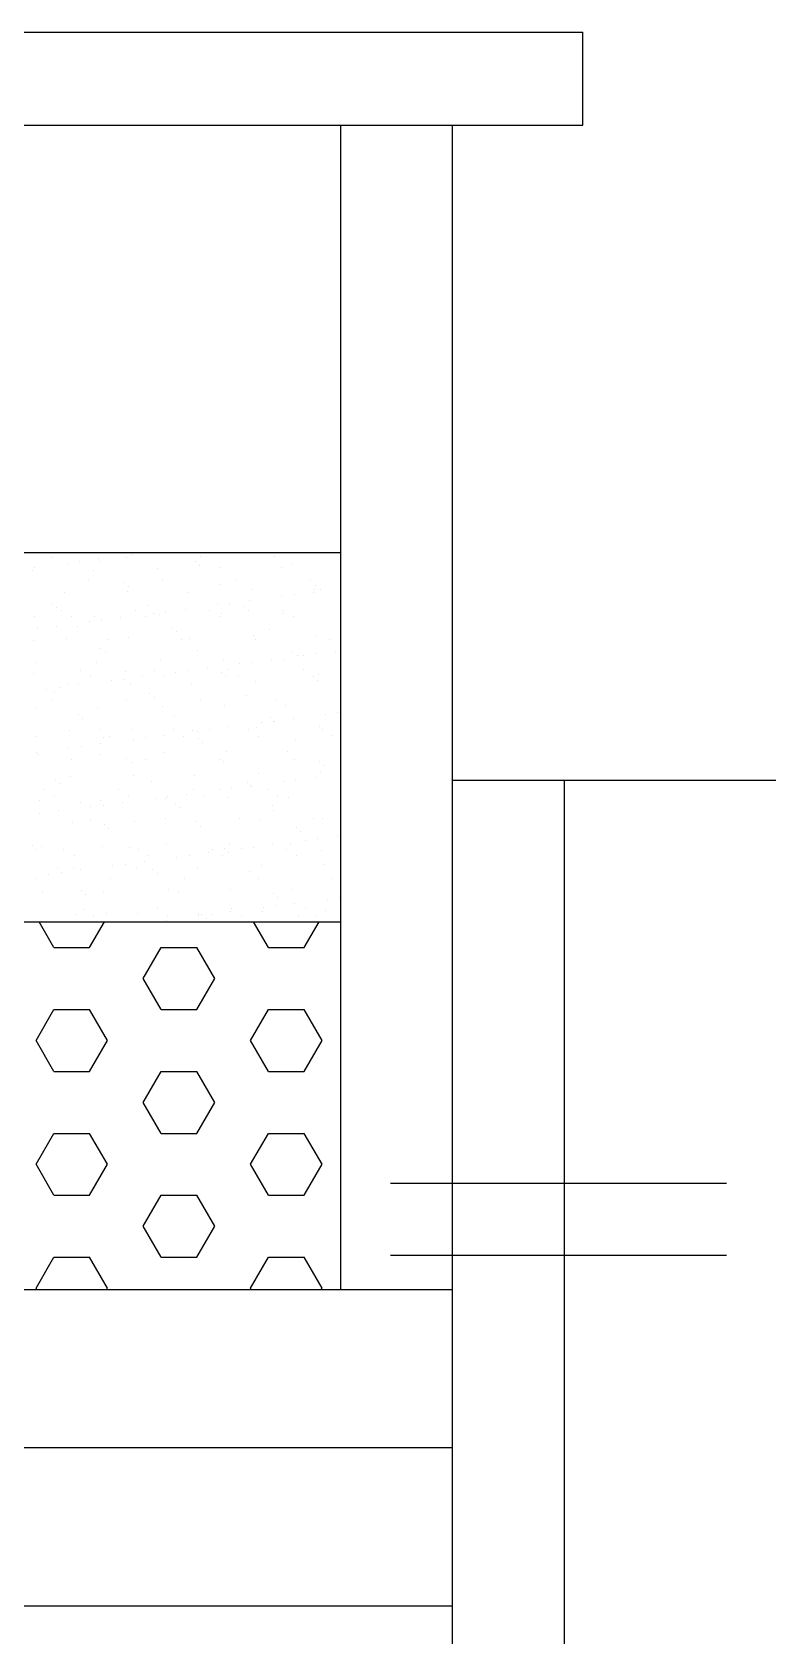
# Model space of a CAD drawing. Header units: metres. Extents: x 0 to 2856, y 0 to 1718.
# Drawn here: x 2739.28 to 2741.116, y 1585.702 to 1589.704 of the extents above; entities that cross this region are included whole.
import ezdxf

# ---------------------------------------------------------------- set-up
doc = ezdxf.new("R2010")
doc.units = ezdxf.units.M
doc.header["$MEASUREMENT"] = 0

# ---------------------------------------------------------------- blocks, each defined once
blk = doc.blocks.new('RECYLCLING OF BATH WATER')
for p, q in [((3815.14, 487.14), (3949.15, 487.14)), ((3949.15, 479.33), (3949.15, 487.14)), ((3815.14, 479.33), (3949.15, 479.33)), ((3928.84, 381.64), (3928.84, 479.33)), ((3938.21, 381.64), (3938.21, 479.33)), ((3834.68, 443.48), (3928.84, 443.48)), ((3904.59, 443.08), (3904.59, 443.08)), ((3908.53, 442.94), (3908.53, 442.94)), ((3910.82, 443.09), (3910.82, 443.09)), ((3911.24, 443.29), (3911.24, 443.29)), ((3917.04, 443.1), (3917.04, 443.1)), ((3923.27, 443.11), (3923.27, 443.11)), ((3902.95, 441.97), (3902.95, 441.97)), ((3903.14, 442.23), (3903.14, 442.23)), ((3905.86, 442.58), (3905.86, 442.58)), ((3906.9, 442.72), (3906.9, 442.72)), ((3908.07, 441.94), (3908.07, 441.94)), ((3908.61, 442.75), (3908.61, 442.75)), ((3913.47, 442.14), (3913.47, 442.14)), ((3916.61, 442.68), (3916.61, 442.68)), ((3916.98, 442.34), (3916.98, 442.34)), ((3918.7, 442.2), (3918.7, 442.2)), ((3923.82, 442.18), (3923.82, 442.18)), ((3924.73, 442.51), (3924.73, 442.51)), ((3905.65, 440.09), (3905.65, 440.09)), ((3907.62, 441.14), (3907.62, 441.14)), ((3910.6, 440.93), (3910.6, 440.93)), ((3910.89, 440.16), (3910.89, 440.16)), ((3910.97, 440.59), (3910.97, 440.59)), ((3913.85, 441.15), (3913.85, 441.15)), ((3916.01, 440.13), (3916.01, 440.13)), ((3918.72, 440.75), (3918.72, 440.75)), ((3920.08, 441.16), (3920.08, 441.16)), ((3921.41, 440.33), (3921.41, 440.33)), ((3926.31, 441.18), (3926.31, 441.18)), ((3926.52, 440.13), (3926.52, 440.13)), ((3926.64, 440.4), (3926.64, 440.4)), ((3926.73, 440.68), (3926.73, 440.68)), ((3927.09, 440.34), (3927.09, 440.34)), ((3904.59, 439.17), (3904.59, 439.17)), ((3904.96, 438.83), (3904.96, 438.83)), ((3912.71, 438.99), (3912.71, 438.99)), ((3918.47, 439.07), (3918.47, 439.07)), ((3919.51, 439.2), (3919.51, 439.2)), ((3920.71, 438.93), (3920.71, 438.93)), ((3921.14, 439.42), (3921.14, 439.42)), ((3923.86, 439.77), (3923.86, 439.77)), ((3924.9, 439.91), (3924.9, 439.91)), ((3928.83, 438.75), (3928.83, 438.75)), ((3903.08, 438.11), (3903.08, 438.11)), ((3905.36, 438.61), (3905.36, 438.61)), ((3906.2, 438.07), (3906.2, 438.07)), ((3907.7, 437.65), (3907.7, 437.65)), ((3908.19, 438.09), (3908.19, 438.09)), ((3908.75, 437.79), (3908.75, 437.79)), ((3910.37, 438), (3910.37, 438)), ((3911.59, 438.62), (3911.59, 438.62)), ((3912.43, 438.08), (3912.43, 438.08)), ((3913.09, 438.36), (3913.09, 438.36)), ((3913.59, 438.28), (3913.59, 438.28)), ((3914.13, 438.49), (3914.13, 438.49)), ((3915.76, 438.71), (3915.76, 438.71)), ((3917.82, 438.63), (3917.82, 438.63)), ((3918.66, 438.09), (3918.66, 438.09)), ((3918.83, 438.35), (3918.83, 438.35)), ((3921.08, 438.59), (3921.08, 438.59)), ((3923.95, 438.33), (3923.95, 438.33)), ((3924.04, 438.64), (3924.04, 438.64)), ((3924.89, 438.1), (3924.89, 438.1)), ((3903.01, 436.12), (3903.01, 436.12)), ((3903.36, 437.08), (3903.36, 437.08)), ((3904.99, 437.29), (3904.99, 437.29)), ((3905.78, 436.24), (3905.78, 436.24)), ((3906.7, 437.24), (3906.7, 437.24)), ((3909.24, 436.13), (3909.24, 436.13)), ((3911.02, 436.3), (3911.02, 436.3)), ((3914.7, 437.17), (3914.7, 437.17)), ((3915.07, 436.83), (3915.07, 436.83)), ((3915.47, 436.14), (3915.47, 436.14)), ((3916.13, 436.28), (3916.13, 436.28)), ((3921.53, 436.47), (3921.53, 436.47)), ((3921.7, 436.16), (3921.7, 436.16)), ((3922.82, 436.99), (3922.82, 436.99)), ((3926.77, 436.54), (3926.77, 436.54)), ((3927.92, 436.17), (3927.92, 436.17)), ((3908.69, 435.42), (3908.69, 435.42)), ((3909.06, 435.08), (3909.06, 435.08)), ((3916.81, 435.24), (3916.81, 435.24)), ((3924.81, 435.17), (3924.81, 435.17)), ((3925.18, 434.83), (3925.18, 434.83)), ((3925.7, 434.84), (3925.7, 434.84)), ((3926.74, 434.98), (3926.74, 434.98)), ((3928.37, 435.19), (3928.37, 435.19)), ((3903.2, 434.26), (3903.2, 434.26)), ((3906.97, 433.6), (3906.97, 433.6)), ((3908.32, 434.23), (3908.32, 434.23)), ((3910.8, 433.48), (3910.8, 433.48)), ((3913.2, 433.61), (3913.2, 433.61)), ((3913.72, 434.43), (3913.72, 434.43)), ((3914.93, 433.42), (3914.93, 433.42)), ((3915.97, 433.56), (3915.97, 433.56)), ((3917.6, 433.77), (3917.6, 433.77)), ((3918.8, 433.41), (3918.8, 433.41)), ((3918.96, 434.5), (3918.96, 434.5)), ((3919.43, 433.62), (3919.43, 433.62)), ((3920.32, 434.13), (3920.32, 434.13)), ((3921.36, 434.27), (3921.36, 434.27)), ((3922.98, 434.48), (3922.98, 434.48)), ((3924.07, 434.47), (3924.07, 434.47)), ((3925.66, 433.63), (3925.66, 433.63)), ((3903.04, 433.32), (3903.04, 433.32)), ((3904.16, 432), (3904.16, 432)), ((3905.21, 432.14), (3905.21, 432.14)), ((3905.91, 432.38), (3905.91, 432.38)), ((3906.83, 432.36), (3906.83, 432.36)), ((3907.82, 433.06), (3907.82, 433.06)), ((3909.55, 432.71), (3909.55, 432.71)), ((3910.59, 432.85), (3910.59, 432.85)), ((3911.14, 432.45), (3911.14, 432.45)), ((3912.22, 433.06), (3912.22, 433.06)), ((3914.05, 433.07), (3914.05, 433.07)), ((3916.26, 432.43), (3916.26, 432.43)), ((3919.17, 433.08), (3919.17, 433.08)), ((3920.27, 433.08), (3920.27, 433.08)), ((3921.66, 432.62), (3921.66, 432.62)), ((3926.5, 433.09), (3926.5, 433.09)), ((3926.89, 432.69), (3926.89, 432.69)), ((3926.92, 433.24), (3926.92, 433.24)), ((3904.63, 431.11), (3904.63, 431.11)), ((3904.78, 431.73), (3904.78, 431.73)), ((3910.85, 431.13), (3910.85, 431.13)), ((3912.79, 431.66), (3912.79, 431.66)), ((3913.16, 431.32), (3913.16, 431.32)), ((3917.08, 431.14), (3917.08, 431.14)), ((3920.91, 431.48), (3920.91, 431.48)), ((3923.31, 431.15), (3923.31, 431.15)), ((3903.33, 430.41), (3903.33, 430.41)), ((3906.78, 429.9), (3906.78, 429.9)), ((3907.14, 429.57), (3907.14, 429.57)), ((3908.44, 430.38), (3908.44, 430.38)), ((3913.85, 430.58), (3913.85, 430.58)), ((3914.9, 429.73), (3914.9, 429.73)), ((3919.08, 430.64), (3919.08, 430.64)), ((3922.9, 429.66), (3922.9, 429.66)), ((3923.2, 429.33), (3923.2, 429.33)), ((3923.27, 429.32), (3923.27, 429.32)), ((3924.2, 430.62), (3924.2, 430.62)), ((3924.83, 429.55), (3924.83, 429.55)), ((3927.54, 429.9), (3927.54, 429.9)), ((3928.58, 430.04), (3928.58, 430.04)), ((3903.21, 428.04), (3903.21, 428.04)), ((3906.03, 428.53), (3906.03, 428.53)), ((3908.59, 428.59), (3908.59, 428.59)), ((3908.88, 427.97), (3908.88, 427.97)), ((3909.43, 428.05), (3909.43, 428.05)), ((3911.27, 428.6), (3911.27, 428.6)), ((3914.06, 428.13), (3914.06, 428.13)), ((3914.82, 428.6), (3914.82, 428.6)), ((3915.66, 428.06), (3915.66, 428.06)), ((3916.38, 428.57), (3916.38, 428.57)), ((3916.78, 428.49), (3916.78, 428.49)), ((3917.82, 428.62), (3917.82, 428.62)), ((3919.44, 428.84), (3919.44, 428.84)), ((3921.05, 428.61), (3921.05, 428.61)), ((3921.79, 428.77), (3921.79, 428.77)), ((3921.89, 428.07), (3921.89, 428.07)), ((3922.16, 429.2), (3922.16, 429.2)), ((3927.02, 428.83), (3927.02, 428.83)), ((3927.28, 428.62), (3927.28, 428.62)), ((3928.12, 428.09), (3928.12, 428.09)), ((3903.29, 426.71), (3903.29, 426.71)), ((3906.01, 427.07), (3906.01, 427.07)), ((3907.05, 427.21), (3907.05, 427.21)), ((3908.68, 427.42), (3908.68, 427.42)), ((3911.39, 427.78), (3911.39, 427.78)), ((3912.43, 427.91), (3912.43, 427.91)), ((3913.97, 426.72), (3913.97, 426.72)), ((3916.89, 427.9), (3916.89, 427.9)), ((3917.26, 427.56), (3917.26, 427.56)), ((3919.21, 426.79), (3919.21, 426.79)), ((3924.32, 426.76), (3924.32, 426.76)), ((3925.01, 427.73), (3925.01, 427.73)), ((3903.45, 426.55), (3903.45, 426.55)), ((3906.24, 426.11), (3906.24, 426.11)), ((3908.57, 426.53), (3908.57, 426.53)), ((3910.87, 426.15), (3910.87, 426.15)), ((3911.24, 425.81), (3911.24, 425.81)), ((3912.47, 426.12), (3912.47, 426.12)), ((3918.7, 426.13), (3918.7, 426.13)), ((3919, 425.97), (3919, 425.97)), ((3924.93, 426.14), (3924.93, 426.14)), ((3927, 425.9), (3927, 425.9)), ((3927.37, 425.56), (3927.37, 425.56)), ((3904.86, 424.39), (3904.86, 424.39)), ((3905.23, 424.05), (3905.23, 424.05)), ((3906.16, 424.68), (3906.16, 424.68)), ((3911.39, 424.74), (3911.39, 424.74)), ((3912.98, 424.22), (3912.98, 424.22)), ((3916.51, 424.72), (3916.51, 424.72)), ((3920.99, 424.15), (3920.99, 424.15)), ((3921.91, 424.91), (3921.91, 424.91)), ((3924, 424.26), (3924, 424.26)), ((3925.04, 424.4), (3925.04, 424.4)), ((3926.67, 424.61), (3926.67, 424.61)), ((3927.15, 424.98), (3927.15, 424.98)), ((3938.21, 424.36), (4026, 424.36)), ((3938.21, 261.51), (3938.21, 424.36)), ((3947.59, 261.51), (3947.59, 424.36)), ((3903.58, 422.7), (3903.58, 422.7)), ((3903.98, 423.57), (3903.98, 423.57)), ((3904.82, 423.03), (3904.82, 423.03)), ((3908.7, 422.67), (3908.7, 422.67)), ((3910.21, 423.58), (3910.21, 423.58)), ((3911.05, 423.04), (3911.05, 423.04)), ((3913.24, 422.84), (3913.24, 422.84)), ((3914.1, 422.87), (3914.1, 422.87)), ((3914.28, 422.98), (3914.28, 422.98)), ((3915.9, 423.19), (3915.9, 423.19)), ((3916.43, 423.59), (3916.43, 423.59)), ((3917.28, 423.05), (3917.28, 423.05)), ((3918.62, 423.55), (3918.62, 423.55)), ((3919.33, 422.94), (3919.33, 422.94)), ((3919.66, 423.69), (3919.66, 423.69)), ((3921.29, 423.9), (3921.29, 423.9)), ((3921.35, 423.81), (3921.35, 423.81)), ((3922.66, 423.6), (3922.66, 423.6)), ((3923.51, 423.07), (3923.51, 423.07)), ((3924.45, 422.91), (3924.45, 422.91)), ((3903.51, 421.56), (3903.51, 421.56)), ((3905.14, 421.78), (3905.14, 421.78)), ((3906.97, 422.46), (3906.97, 422.46)), ((3907.85, 422.13), (3907.85, 422.13)), ((3908.89, 422.27), (3908.89, 422.27)), ((3910.52, 422.48), (3910.52, 422.48)), ((3914.97, 422.39), (3914.97, 422.39)), ((3915.34, 422.05), (3915.34, 422.05)), ((3923.09, 422.21), (3923.09, 422.21)), ((3923.21, 421.82), (3923.21, 421.82)), ((3906.28, 420.82), (3906.28, 420.82)), ((3907.86, 421.1), (3907.86, 421.1)), ((3908.96, 420.64), (3908.96, 420.64)), ((3909.33, 420.3), (3909.33, 420.3)), ((3911.52, 420.89), (3911.52, 420.89)), ((3914.09, 421.11), (3914.09, 421.11)), ((3916.64, 420.87), (3916.64, 420.87)), ((3917.08, 420.46), (3917.08, 420.46)), ((3920.31, 421.12), (3920.31, 421.12)), ((3922.04, 421.06), (3922.04, 421.06)), ((3925.09, 420.39), (3925.09, 420.39)), ((3925.45, 420.05), (3925.45, 420.05)), ((3926.54, 421.13), (3926.54, 421.13)), ((3927.27, 421.13), (3927.27, 421.13)), ((3902.95, 418.88), (3902.95, 418.88)), ((3903.32, 418.54), (3903.32, 418.54)), ((3903.71, 418.84), (3903.71, 418.84)), ((3905.59, 418.56), (3905.59, 418.56)), ((3908.82, 418.82), (3908.82, 418.82)), ((3911.07, 418.7), (3911.07, 418.7)), ((3911.82, 418.57), (3911.82, 418.57)), ((3914.22, 419.01), (3914.22, 419.01)), ((3918.05, 418.58), (3918.05, 418.58)), ((3919.07, 418.63), (3919.07, 418.63)), ((3919.46, 419.08), (3919.46, 419.08)), ((3920.46, 418.62), (3920.46, 418.62)), ((3921.51, 418.75), (3921.51, 418.75)), ((3923.13, 418.97), (3923.13, 418.97)), ((3924.28, 418.59), (3924.28, 418.59)), ((3924.58, 419.06), (3924.58, 419.06)), ((3925.85, 419.32), (3925.85, 419.32)), ((3926.89, 419.46), (3926.89, 419.46)), ((3928.51, 419.68), (3928.51, 419.68)), ((3906.44, 418.02), (3906.44, 418.02)), ((3909.7, 417.2), (3909.7, 417.2)), ((3910.74, 417.33), (3910.74, 417.33)), ((3912.36, 417.55), (3912.36, 417.55)), ((3912.66, 418.03), (3912.66, 418.03)), ((3915.08, 417.91), (3915.08, 417.91)), ((3916.12, 418.04), (3916.12, 418.04)), ((3917.75, 418.26), (3917.75, 418.26)), ((3918.89, 418.05), (3918.89, 418.05)), ((3919.44, 418.3), (3919.44, 418.3)), ((3922.16, 417.21), (3922.16, 417.21)), ((3925.12, 418.06), (3925.12, 418.06)), ((3927.19, 418.46), (3927.19, 418.46)), ((3927.4, 417.27), (3927.4, 417.27)), ((3903.24, 416.08), (3903.24, 416.08)), ((3904.31, 416.49), (3904.31, 416.49)), ((3905.06, 416.95), (3905.06, 416.95)), ((3905.35, 416.63), (3905.35, 416.63)), ((3906.41, 416.97), (3906.41, 416.97)), ((3906.98, 416.84), (3906.98, 416.84)), ((3909.47, 416.09), (3909.47, 416.09)), ((3911.65, 417.04), (3911.65, 417.04)), ((3913.06, 416.88), (3913.06, 416.88)), ((3913.43, 416.54), (3913.43, 416.54)), ((3915.7, 416.1), (3915.7, 416.1)), ((3916.76, 417.01), (3916.76, 417.01)), ((3921.18, 416.7), (3921.18, 416.7)), ((3921.93, 416.11), (3921.93, 416.11)), ((3928.16, 416.12), (3928.16, 416.12)), ((3903.83, 414.99), (3903.83, 414.99)), ((3907.05, 415.12), (3907.05, 415.12)), ((3907.42, 414.79), (3907.42, 414.79)), ((3908.95, 414.97), (3908.95, 414.97)), ((3914.35, 415.16), (3914.35, 415.16)), ((3915.17, 414.95), (3915.17, 414.95)), ((3919.58, 415.23), (3919.58, 415.23)), ((3923.17, 414.88), (3923.17, 414.88)), ((3923.54, 414.54), (3923.54, 414.54)), ((3924.7, 415.2), (3924.7, 415.2)), ((3928.73, 414.53), (3928.73, 414.53)), ((3907.21, 413.55), (3907.21, 413.55)), ((3909.16, 413.19), (3909.16, 413.19)), ((3911.77, 413.18), (3911.77, 413.18)), ((3913.44, 413.56), (3913.44, 413.56)), ((3916.89, 413.16), (3916.89, 413.16)), ((3919.59, 413.32), (3919.59, 413.32)), ((3919.66, 413.58), (3919.66, 413.58)), ((3922.29, 413.35), (3922.29, 413.35)), ((3922.31, 413.68), (3922.31, 413.68)), ((3923.35, 413.82), (3923.35, 413.82)), ((3924.98, 414.03), (3924.98, 414.03)), ((3925.89, 413.59), (3925.89, 413.59)), ((3927.52, 413.42), (3927.52, 413.42)), ((3927.69, 414.39), (3927.69, 414.39)), ((3834.68, 412.48), (3928.84, 412.48)), ((3904.75, 410.32), (3903.5, 412.48)), ((3906.54, 413.12), (3906.54, 413.12)), ((3907.75, 410.32), (3909, 412.48)), ((3908.05, 413.02), (3908.05, 413.02)), ((3914.21, 412.61), (3914.21, 412.61)), ((3914.28, 413.03), (3914.28, 413.03)), ((3916.92, 412.97), (3916.92, 412.97)), ((3917.16, 413.12), (3917.16, 413.12)), ((3917.53, 412.79), (3917.53, 412.79)), ((3917.97, 413.11), (3917.97, 413.11)), ((3920.51, 413.04), (3920.51, 413.04)), ((3922.75, 410.32), (3921.5, 412.48)), ((3925.28, 412.95), (3925.28, 412.95)), ((3925.75, 410.32), (3927, 412.48)), ((3926.74, 413.05), (3926.74, 413.05)), ((3904.75, 410.32), (3907.75, 410.32)), ((3912.25, 407.72), (3913.75, 410.32)), ((3913.75, 410.32), (3916.75, 410.32)), ((3918.25, 407.72), (3916.75, 410.32)), ((3922.75, 410.32), (3925.75, 410.32)), ((3913.75, 405.13), (3912.25, 407.72)), ((3916.75, 405.13), (3918.25, 407.72)), ((3903.25, 402.53), (3904.75, 405.13)), ((3904.75, 405.13), (3907.75, 405.13)), ((3909.25, 402.53), (3907.75, 405.13)), ((3913.75, 405.13), (3916.75, 405.13)), ((3921.25, 402.53), (3922.75, 405.13)), ((3922.75, 405.13), (3925.75, 405.13)), ((3927.25, 402.53), (3925.75, 405.13)), ((3904.75, 399.93), (3903.25, 402.53)), ((3907.75, 399.93), (3909.25, 402.53)), ((3922.75, 399.93), (3921.25, 402.53)), ((3925.75, 399.93), (3927.25, 402.53)), ((3904.75, 399.93), (3907.75, 399.93)), ((3912.25, 397.33), (3913.75, 399.93)), ((3913.75, 399.93), (3916.75, 399.93)), ((3918.25, 397.33), (3916.75, 399.93)), ((3922.75, 399.93), (3925.75, 399.93)), ((3913.75, 394.73), (3912.25, 397.33)), ((3916.75, 394.73), (3918.25, 397.33)), ((3903.25, 392.14), (3904.75, 394.73)), ((3904.75, 394.73), (3907.75, 394.73)), ((3909.25, 392.14), (3907.75, 394.73)), ((3913.75, 394.73), (3916.75, 394.73)), ((3921.25, 392.14), (3922.75, 394.73)), ((3922.75, 394.73), (3925.75, 394.73)), ((3927.25, 392.14), (3925.75, 394.73)), ((3904.75, 389.54), (3903.25, 392.14)), ((3907.75, 389.54), (3909.25, 392.14)), ((3922.75, 389.54), (3921.25, 392.14)), ((3925.75, 389.54), (3927.25, 392.14)), ((3961.19, 390.53), (3933.01, 390.53)), ((3904.75, 389.54), (3907.75, 389.54)), ((3912.25, 386.94), (3913.75, 389.54)), ((3913.75, 389.54), (3916.75, 389.54)), ((3918.25, 386.94), (3916.75, 389.54)), ((3922.75, 389.54), (3925.75, 389.54)), ((3913.75, 384.34), (3912.25, 386.94)), ((3916.75, 384.34), (3918.25, 386.94)), ((3903.25, 381.74), (3904.75, 384.34)), ((3904.75, 384.34), (3907.75, 384.34)), ((3909.25, 381.74), (3907.75, 384.34)), ((3913.75, 384.34), (3916.75, 384.34)), ((3921.25, 381.74), (3922.75, 384.34)), ((3922.75, 384.34), (3925.75, 384.34)), ((3927.25, 381.74), (3925.75, 384.34)), ((3961.19, 384.47), (3933.01, 384.47)), ((3813.01, 381.64), (3938.21, 381.64)), ((3903.31, 381.64), (3903.25, 381.74)), ((3909.19, 381.64), (3909.25, 381.74)), ((3921.31, 381.64), (3921.25, 381.74)), ((3927.19, 381.64), (3927.25, 381.74)), ((3938.21, 355.09), (3938.21, 381.64)), ((3813.01, 368.37), (3938.21, 368.37)), ((3813.01, 355.09), (3938.21, 355.09))]:
    blk.add_line(p, q)

msp = doc.modelspace()

# ---------------------------------------------------------------- block references
at = {"xscale": 0.0297413051810728, "yscale": 0.0297413051810728, "zscale": 0.0297413051810728}
msp.add_blockref('RECYLCLING OF BATH WATER', (2623.2019, 1575.216), dxfattribs=at)

doc.saveas('drawing.dxf')
